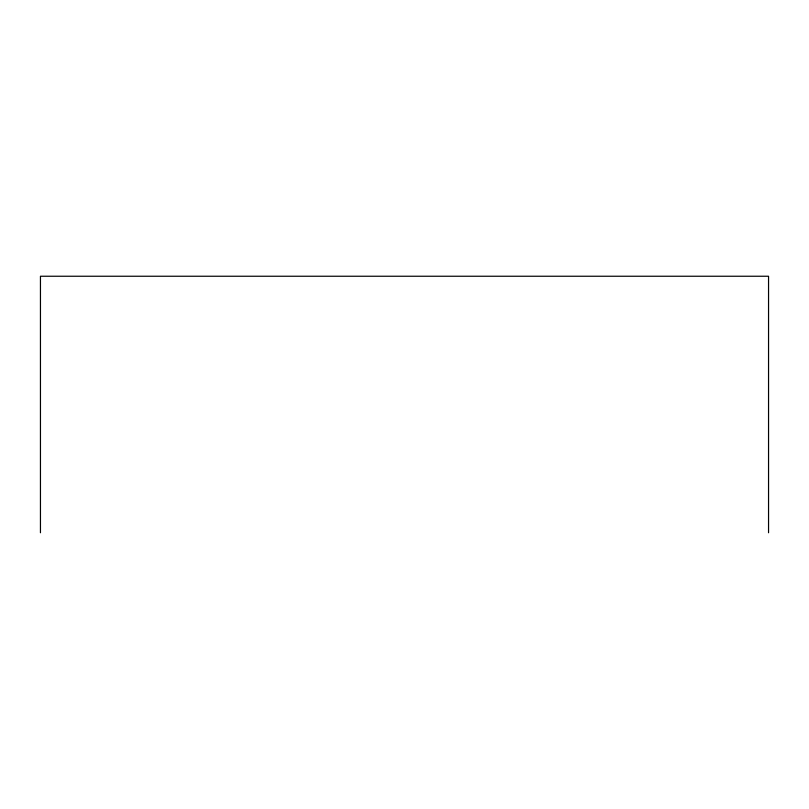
<?xml version="1.0" encoding="UTF-8"?>
<svg xmlns="http://www.w3.org/2000/svg" width="809" height="809" viewBox="0 0 809 809"><rect width="100%" height="100%" fill="white"/><g stroke="black" fill="none" stroke-linecap="round" stroke-linejoin="round"><path stroke-width="1.21" d="M768.55 532.757L768.55 276.243L40.45 276.243L40.45 532.757"/></g></svg>
